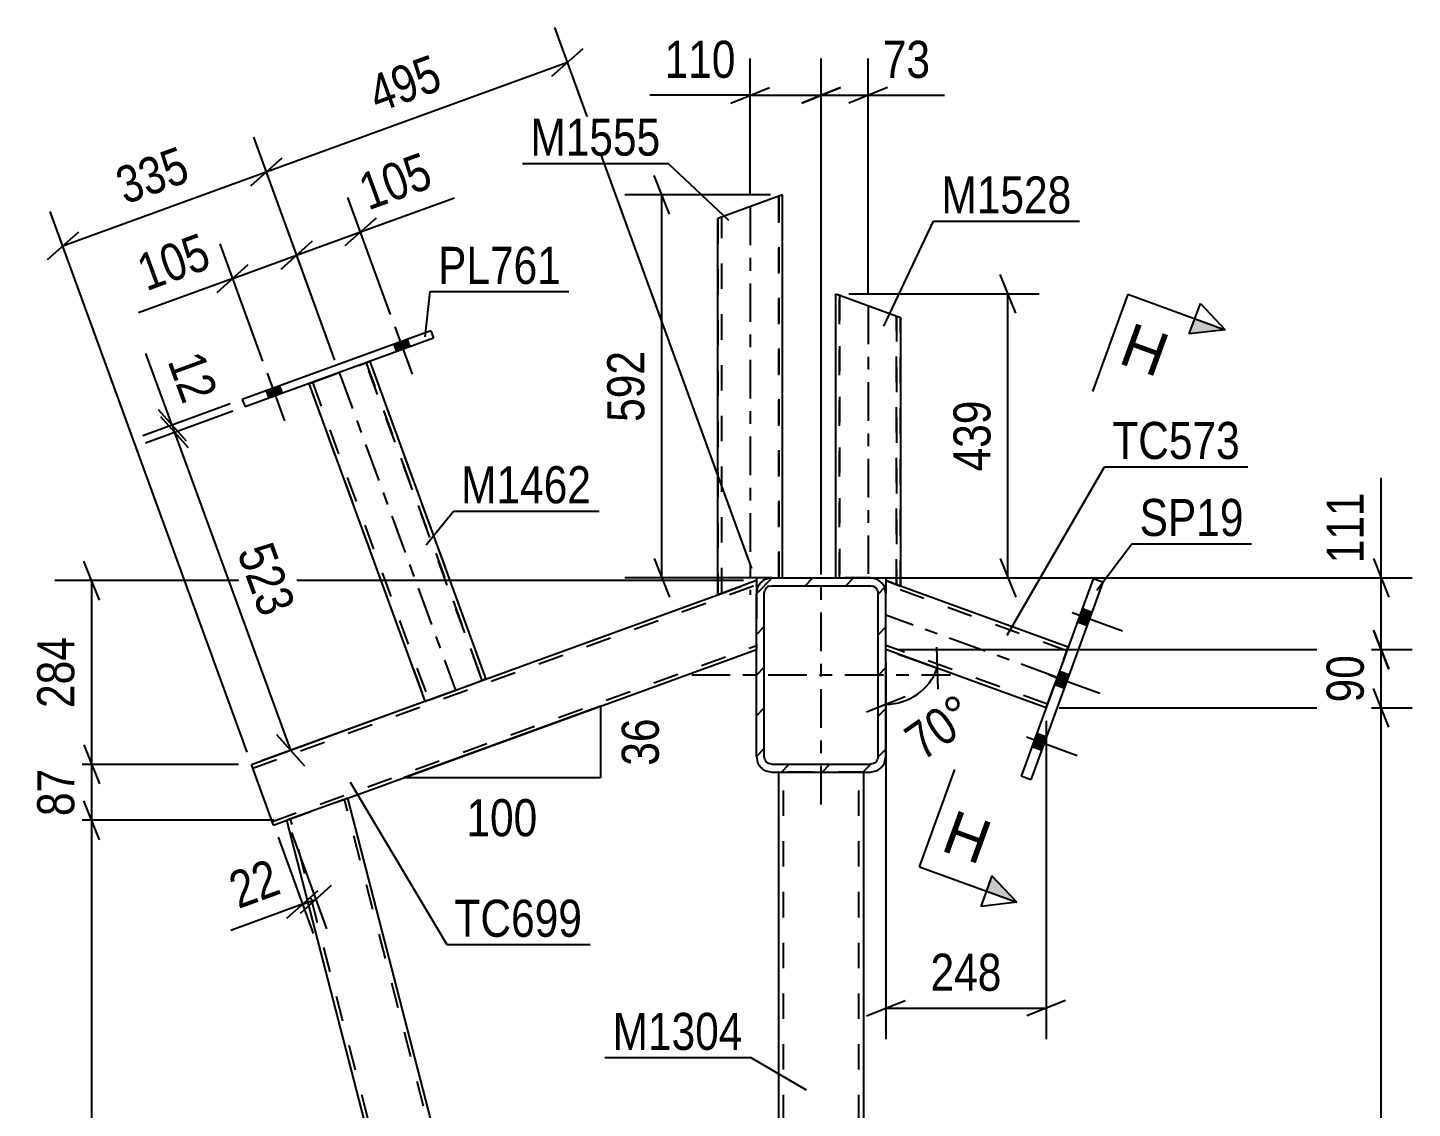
# Model space of a CAD drawing. Header units: millimetres. Extents: x 0 to 1189, y 0 to 841.
# Drawn here: x 182.1 to 289.1, y 225.3 to 308.8 of the extents above; entities that cross this region are included whole.
import ezdxf

# ---------------------------------------------------------------- set-up
doc = ezdxf.new("R2010")
doc.units = ezdxf.units.MM
doc.linetypes.add('DXK_LINE_DOT2', pattern=[3.9198, 1.9599, -1.9599])
doc.linetypes.add('DXK_LINE_DOT3', pattern=[5.9187, 2.979, -0.9799, 0.9799, -0.9799])
doc.styles.add('Arial', font='ARIAL.TTF', dxfattribs={"height": 0.2})
doc.styles.add('Arial Narrow', font='ARIALN.TTF', dxfattribs={"height": 0.2})

# ---------------------------------------------------------------- blocks, each defined once
blk = doc.blocks.new('Part-814407264-2420 - 2402')
at = {"color": 2, "linetype": 'Continuous'}
for p, q in [((244.55, 288.26), (244.55, 288.26)), ((244.55, 288.26), (244.6, 288.24)), ((244.55, 266.31), (244.55, 288.26)), ((244.6, 288.24), (244.92, 288.12)), ((244.92, 288.12), (249.55, 286.44)), ((249.55, 286.44), (249.55, 286.44)), ((249.55, 286.44), (249.55, 265.68)), ((247.22, 266.31), (248.42, 266.31)), ((248.42, 266.31), (248.42, 266.1)), ((248.42, 266.1), (249.55, 265.68)), ((249.55, 265.68), (249.55, 265.68))]:
    blk.add_line(p, q, dxfattribs=at)
at = {"color": 7, "linetype": 'DXK_LINE_DOT2'}
for p, q in [((244.55, 266.31), (244.55, 288.26)), ((244.55, 288.26), (244.55, 288.26)), ((244.92, 288.12), (244.73, 288.19)), ((244.85, 266.31), (244.85, 288.15)), ((244.85, 288.15), (244.85, 266.31)), ((244.85, 288.15), (244.85, 288.15)), ((244.85, 288.15), (244.87, 288.14)), ((245.15, 288.04), (245.15, 288.04)), ((245.15, 288.04), (245.15, 288.04)), ((245.15, 288.04), (245.15, 288.04)), ((249.25, 286.55), (249.25, 265.79)), ((249.25, 265.79), (249.25, 286.55)), ((249.25, 286.55), (249.25, 286.55)), ((249.55, 265.68), (249.55, 286.44)), ((247.22, 266.31), (244.55, 266.31)), ((244.85, 266.31), (244.85, 266.31)), ((249.25, 265.79), (249.25, 265.79)), ((249.51, 265.7), (249.55, 265.68))]:
    blk.add_line(p, q, dxfattribs=at)
at = {"color": 7, "linetype": 'DXK_LINE_DOT3'}
blk.add_line((247.05, 287.35), (247.05, 265.68), dxfattribs=at)
blk = doc.blocks.new('Bolt-814407264-2404 - 2402')
at = {"linetype": 'Continuous'}
for points in [[(211.44, 284.73), (210.41, 284.36), (210.62, 283.79), (211.65, 284.17)], [(201.58, 281.14), (200.54, 280.76), (200.75, 280.2), (201.78, 280.57)]]:
    blk.add_hatch(color=1, dxfattribs=at).paths.add_polyline_path(points)
at = {"color": 1, "linetype": 'Continuous'}
for p, q in [((210.5, 285.72), (211.83, 282.05)), ((211.44, 284.73), (211.65, 284.17)), ((210.41, 284.36), (210.62, 283.79)), ((200.63, 282.12), (201.97, 278.46)), ((200.54, 280.76), (200.75, 280.2)), ((201.58, 281.14), (201.78, 280.57))]:
    blk.add_line(p, q, dxfattribs=at)
blk = doc.blocks.new('Part-814407264-2426 - 2402')
at = {"color": 7, "linetype": 'DXK_LINE_DOT2'}
for p, q in [((204.02, 281.39), (208.38, 282.98)), ((204.15, 281.44), (208.18, 282.91)), ((204.2, 281.46), (208.2, 282.92)), ((204.21, 281.46), (208.24, 282.93)), ((208.24, 282.93), (208.18, 282.91)), ((208.2, 282.92), (208.38, 282.98)), ((208.24, 282.93), (208.26, 282.94)), ((208.27, 282.94), (208.24, 282.93)), ((208.27, 282.94), (208.26, 282.94)), ((217.23, 258.39), (208.26, 282.94)), ((208.27, 282.94), (217.23, 258.39)), ((208.38, 282.98), (208.5, 283.03)), ((208.5, 283.03), (208.38, 282.98)), ((208.5, 283.03), (208.55, 283.04)), ((208.55, 283.04), (208.5, 283.03)), ((208.55, 283.04), (208.55, 283.04)), ((208.55, 283.04), (208.55, 283.04)), ((208.55, 283.04), (217.52, 258.49)), ((203.89, 281.34), (203.85, 281.33)), ((203.85, 281.33), (203.89, 281.34)), ((203.85, 281.33), (203.85, 281.33)), ((203.85, 281.33), (212.82, 256.78)), ((203.85, 281.33), (203.85, 281.33)), ((204.02, 281.39), (203.89, 281.34)), ((203.89, 281.34), (204.02, 281.39)), ((204.02, 281.39), (204.2, 281.46)), ((204.13, 281.43), (204.15, 281.44)), ((204.13, 281.43), (204.15, 281.44)), ((204.13, 281.43), (204.13, 281.43)), ((204.13, 281.43), (213.1, 256.88)), ((204.13, 281.43), (213.1, 256.88)), ((204.15, 281.44), (204.21, 281.46)), ((213.12, 256.89), (217.15, 258.36)), ((213.17, 256.9), (217.35, 258.43)), ((213.18, 256.91), (217.21, 258.38)), ((217.15, 258.36), (217.17, 258.36)), ((217.17, 258.36), (217.21, 258.38)), ((217.21, 258.38), (217.23, 258.39)), ((217.21, 258.38), (217.23, 258.39)), ((217.23, 258.39), (217.23, 258.39)), ((217.35, 258.43), (217.47, 258.48)), ((217.47, 258.48), (217.52, 258.49)), ((212.82, 256.78), (212.86, 256.79)), ((212.82, 256.78), (212.82, 256.78)), ((212.82, 256.78), (212.82, 256.78)), ((212.82, 256.78), (212.82, 256.78)), ((212.86, 256.79), (212.98, 256.84)), ((212.98, 256.84), (213.17, 256.9)), ((213.1, 256.88), (213.12, 256.89)), ((213.1, 256.88), (213.12, 256.89)), ((213.1, 256.88), (213.1, 256.88)), ((213.12, 256.89), (213.17, 256.9)), ((213.17, 256.9), (213.18, 256.91))]:
    blk.add_line(p, q, dxfattribs=at)
at = {"color": 2, "linetype": 'Continuous'}
for p, q in [((208.55, 283.04), (217.52, 258.49)), ((203.85, 281.33), (212.82, 256.78)), ((213.17, 256.9), (217.17, 258.36)), ((217.35, 258.43), (217.17, 258.36)), ((217.47, 258.48), (217.35, 258.43)), ((217.52, 258.49), (217.47, 258.48)), ((217.52, 258.49), (217.52, 258.49)), ((212.82, 256.78), (212.86, 256.79)), ((212.98, 256.84), (212.86, 256.79)), ((213.17, 256.9), (212.98, 256.84))]:
    blk.add_line(p, q, dxfattribs=at)
at = {"color": 7, "linetype": 'DXK_LINE_DOT3'}
blk.add_line((206.2, 282.19), (215.17, 257.63), dxfattribs=at)
blk = doc.blocks.new('Part-814407264-2438 - 2402')
at = {"color": 2, "linetype": 'Continuous'}
for p, q in [((240.44, 295.9), (235.44, 294.08)), ((240.44, 295.9), (240.44, 295.9)), ((240.44, 266.31), (240.44, 295.9)), ((235.44, 294.08), (235.44, 294.08)), ((235.44, 265.01), (235.44, 294.08)), ((239.62, 266.31), (238.42, 266.31)), ((238.42, 266.31), (238.42, 266.1)), ((238.42, 266.1), (235.44, 265.01)), ((235.44, 265.01), (235.44, 265.01))]:
    blk.add_line(p, q, dxfattribs=at)
at = {"color": 7, "linetype": 'DXK_LINE_DOT2'}
for p, q in [((239.84, 295.68), (239.84, 295.68)), ((239.84, 295.68), (239.84, 295.68)), ((239.84, 295.68), (239.84, 295.68)), ((240.14, 266.31), (240.14, 295.79)), ((240.14, 295.79), (240.14, 266.31)), ((240.14, 295.79), (240.14, 295.79)), ((240.44, 295.9), (240.44, 295.9)), ((240.44, 266.31), (240.44, 295.9)), ((235.74, 294.19), (235.76, 294.2)), ((235.74, 265.12), (235.74, 294.19)), ((235.74, 265.12), (235.74, 294.19)), ((235.74, 294.19), (235.74, 294.19)), ((235.44, 294.08), (235.44, 265.01)), ((239.62, 266.31), (240.44, 266.31)), ((240.14, 266.31), (240.14, 266.31)), ((235.48, 265.03), (235.44, 265.01))]:
    blk.add_line(p, q, dxfattribs=at)
at = {"color": 7, "linetype": 'DXK_LINE_DOT3'}
blk.add_line((237.94, 294.99), (237.94, 265.01), dxfattribs=at)
blk = doc.blocks.new('Bolt-814407264-2451 - 2402')
at = {"linetype": 'Continuous'}
for points in [[(263.97, 262.64), (264.35, 263.67), (263.6, 263.95), (263.22, 262.91)], [(263.97, 262.64), (264.35, 263.67), (263.6, 263.95), (263.22, 262.91)], [(263.97, 262.64), (264.35, 263.67), (263.6, 263.95), (263.22, 262.91)], [(262.21, 257.8), (262.59, 258.84), (261.84, 259.11), (261.46, 258.08)], [(262.21, 257.8), (262.59, 258.84), (261.84, 259.11), (261.46, 258.08)], [(260.47, 253.01), (260.84, 254.04), (260.09, 254.32), (259.71, 253.28)], [(260.47, 253.01), (260.84, 254.04), (260.09, 254.32), (259.71, 253.28)], [(260.47, 253.01), (260.84, 254.04), (260.09, 254.32), (259.71, 253.28)]]:
    blk.add_hatch(color=1, dxfattribs=at).paths.add_polyline_path(points)
at = {"color": 1, "linetype": 'Continuous'}
for p, q in [((262.8, 263.65), (266.7, 262.23)), ((262.8, 263.65), (266.7, 262.23)), ((262.8, 263.65), (266.7, 262.23)), ((263.6, 263.95), (264.35, 263.67)), ((263.6, 263.95), (264.35, 263.67)), ((263.6, 263.95), (264.35, 263.67)), ((263.22, 262.91), (263.97, 262.64)), ((263.22, 262.91), (263.97, 262.64)), ((263.22, 262.91), (263.97, 262.64)), ((261.84, 259.11), (262.59, 258.84)), ((261.84, 259.11), (262.59, 258.84)), ((261.04, 258.81), (264.94, 257.4)), ((261.04, 258.81), (264.94, 257.4)), ((261.46, 258.08), (262.21, 257.8)), ((261.46, 258.08), (262.21, 257.8)), ((259.29, 254.02), (263.19, 252.6)), ((259.29, 254.02), (263.19, 252.6)), ((259.29, 254.02), (263.19, 252.6)), ((260.09, 254.32), (260.84, 254.04)), ((260.09, 254.32), (260.84, 254.04)), ((260.09, 254.32), (260.84, 254.04)), ((259.71, 253.28), (260.47, 253.01)), ((259.71, 253.28), (260.47, 253.01)), ((259.71, 253.28), (260.47, 253.01))]:
    blk.add_line(p, q, dxfattribs=at)
blk = doc.blocks.new('Bolt-814407264-2455 - 2402')
at = {"linetype": 'Continuous'}
for points in [[(211.44, 284.73), (210.41, 284.36), (210.62, 283.79), (211.65, 284.17)], [(201.58, 281.14), (200.54, 280.76), (200.75, 280.2), (201.78, 280.57)]]:
    blk.add_hatch(color=1, dxfattribs=at).paths.add_polyline_path(points)
at = {"color": 1, "linetype": 'Continuous'}
for p, q in [((210.5, 285.72), (211.83, 282.05)), ((211.44, 284.73), (211.65, 284.17)), ((210.41, 284.36), (210.62, 283.79)), ((200.63, 282.12), (201.97, 278.46)), ((200.54, 280.76), (200.75, 280.2)), ((201.58, 281.14), (201.78, 280.57))]:
    blk.add_line(p, q, dxfattribs=at)
blk = doc.blocks.new('Part-814407264-2480 - 2402')
at = {"color": 2, "linetype": 'Continuous'}
for p, q in [((206.87, 249.3), (202.15, 247.58)), ((240.12, 120.43), (206.87, 249.3)), ((238.46, 106.81), (202.15, 247.58)), ((240.12, 106.81), (240.12, 118.03)), ((238.46, 106.81), (239.62, 106.81))]:
    blk.add_line(p, q, dxfattribs=at)
at = {"color": 7, "linetype": 'DXK_LINE_DOT2'}
for p, q in [((240.12, 119.23), (206.59, 249.19)), ((202.46, 247.69), (202.44, 247.68)), ((202.44, 247.68), (202.46, 247.69)), ((238.77, 106.81), (202.44, 247.68)), ((202.5, 247.71), (202.46, 247.69)), ((202.46, 247.69), (202.5, 247.71)), ((240.12, 118.03), (240.12, 120.43)), ((238.46, 106.81), (238.51, 106.81)), ((239.62, 106.81), (240.12, 106.81))]:
    blk.add_line(p, q, dxfattribs=at)
blk = doc.blocks.new('Part-814407264-2486 - 2402')
at = {"color": 2, "linetype": 'Continuous'}
for p, q in [((240.12, 251.31), (240.12, 199.01)), ((246.72, 199.01), (246.72, 251.31)), ((240.12, 106.81), (240.12, 159.11)), ((246.72, 106.81), (246.72, 159.11))]:
    blk.add_line(p, q, dxfattribs=at)
at = {"color": 7, "linetype": 'DXK_LINE_DOT2'}
for p, q in [((246.72, 251.31), (240.12, 251.31)), ((240.18, 251.31), (240.12, 251.31)), ((240.52, 106.81), (240.52, 251.31)), ((246.32, 106.81), (246.32, 251.31)), ((240.12, 159.11), (240.12, 199.01)), ((246.72, 159.11), (246.72, 199.01)), ((246.72, 106.81), (240.12, 106.81))]:
    blk.add_line(p, q, dxfattribs=at)
blk = doc.blocks.new('Part-814407264-2508 - 2402')
at = {"color": 7, "linetype": 'DXK_LINE_DOT2'}
for p, q in [((199.52, 251.62), (238.42, 265.78)), ((235.44, 265.01), (238.42, 266.1)), ((238.42, 265.91), (238.42, 265.46)), ((238.42, 265.75), (238.42, 265.78)), ((238.42, 265.11), (238.42, 260.77)), ((201.03, 247.49), (238.42, 261.09)), ((212.82, 256.78), (215.95, 257.92)), ((199.53, 251.6), (199.52, 251.62)), ((202.15, 247.58), (206.87, 249.3))]:
    blk.add_line(p, q, dxfattribs=at)
at = {"color": 2, "linetype": 'Continuous'}
for p, q in [((238.42, 266.1), (238.42, 266.05)), ((238.42, 266.05), (238.42, 265.46)), ((238.42, 265.46), (238.42, 265.11)), ((215.95, 257.92), (235.44, 265.01)), ((206.87, 249.3), (238.42, 260.77)), ((199.42, 251.9), (212.82, 256.78)), ((201.13, 247.21), (199.42, 251.9)), ((201.13, 247.21), (202.15, 247.58))]:
    blk.add_line(p, q, dxfattribs=at)
blk = doc.blocks.new('Part-814407264-2513 - 2402')
at = {"color": 2, "linetype": 'Continuous'}
for p, q in [((248.42, 266.1), (248.42, 265.46)), ((248.42, 265.46), (248.42, 265.11)), ((262.51, 260.96), (249.55, 265.68)), ((260.8, 256.27), (248.42, 260.77))]:
    blk.add_line(p, q, dxfattribs=at)
at = {"color": 7, "linetype": 'DXK_LINE_DOT2'}
for p, q in [((249.55, 265.68), (248.42, 266.1)), ((262.41, 260.68), (248.42, 265.78)), ((248.42, 265.75), (248.42, 265.78)), ((248.42, 265.7), (248.42, 265.75)), ((248.42, 265.68), (248.42, 265.7)), ((248.42, 265.58), (248.42, 265.68)), ((248.42, 260.77), (248.42, 265.11)), ((260.9, 256.55), (248.42, 261.09)), ((260.8, 256.27), (262.51, 260.96))]:
    blk.add_line(p, q, dxfattribs=at)
at = {"color": 7, "linetype": 'DXK_LINE_DOT3'}
blk.add_line((261.66, 258.62), (248.42, 263.43), dxfattribs=at)
blk = doc.blocks.new('Part-814407264-2568 - 2402')
at = {"color": 2, "linetype": 'Continuous'}
for p, q in [((264.43, 266.25), (258.88, 250.98)), ((265.19, 265.98), (259.63, 250.71)), ((265.19, 265.98), (264.43, 266.25)), ((259.63, 250.71), (258.88, 250.98))]:
    blk.add_line(p, q, dxfattribs=at)
blk = doc.blocks.new('Part-814407264-2588 - 2402')
at = {"color": 2, "linetype": 'Continuous'}
for p, q in [((213.28, 285.4), (198.71, 280.09)), ((213.48, 284.84), (198.92, 279.53)), ((213.28, 285.4), (213.48, 284.84)), ((198.71, 280.09), (198.92, 279.53))]:
    blk.add_line(p, q, dxfattribs=at)
blk = doc.blocks.new('Part-814407264-2644 - 2402')
at = {"linetype": 'Continuous'}
h = blk.add_hatch(dxfattribs=at)
h.set_pattern_fill('', scale=0.7, style=0, pattern_type=0)
h.set_pattern_definition([(45, (238.4154, 252.5137), (-1.57154, 1.57154), [])])
h.paths.add_polyline_path([(238.42, 265.11), (238.42, 252.51), (238.51, 252.05), (238.77, 251.67), (239.16, 251.41), (239.62, 251.31), (247.22, 251.31), (247.67, 251.41), (248.06, 251.67), (248.32, 252.05), (248.42, 252.51), (248.42, 265.11), (248.32, 265.57), (248.06, 265.96), (247.67, 266.22), (247.22, 266.31), (239.62, 266.31), (239.16, 266.22), (238.77, 265.96), (238.51, 265.57)])
h.paths.add_polyline_path([(239.19, 265.54), (239.39, 265.67), (239.62, 265.71), (247.22, 265.71), (247.45, 265.67), (247.64, 265.54), (247.77, 265.34), (247.82, 265.11), (247.82, 252.51), (247.77, 252.28), (247.64, 252.09), (247.45, 251.96), (247.22, 251.91), (239.62, 251.91), (239.39, 251.96), (239.19, 252.09), (239.06, 252.28), (239.02, 252.51), (239.02, 265.11), (239.06, 265.34)])
at = {"color": 7, "linetype": 'DXK_LINE_DOT3'}
for p, q in [((243.42, 248.81), (243.42, 268.81)), ((233.42, 258.81), (253.42, 258.81))]:
    blk.add_line(p, q, dxfattribs=at)
at = {"color": 2, "linetype": 'Continuous'}
for p, q in [((239.62, 266.31), (239.16, 266.22)), ((239.62, 266.31), (247.22, 266.31)), ((247.67, 266.22), (247.22, 266.31)), ((238.51, 265.57), (238.42, 265.11)), ((239.02, 265.11), (239.06, 265.34)), ((239.39, 265.67), (239.62, 265.71)), ((239.62, 265.71), (247.22, 265.71)), ((247.22, 265.71), (247.45, 265.67)), ((247.77, 265.34), (247.82, 265.11)), ((248.42, 265.11), (248.32, 265.57)), ((238.42, 252.51), (238.42, 265.11)), ((239.02, 252.51), (239.02, 265.11)), ((247.82, 252.51), (247.82, 265.11)), ((248.42, 252.51), (248.42, 265.11)), ((238.42, 252.51), (238.51, 252.05)), ((239.06, 252.28), (239.02, 252.51)), ((247.82, 252.51), (247.77, 252.28)), ((248.32, 252.05), (248.42, 252.51)), ((239.16, 251.41), (239.62, 251.31)), ((239.62, 251.91), (239.39, 251.96)), ((239.62, 251.91), (247.22, 251.91)), ((247.45, 251.96), (247.22, 251.91)), ((247.22, 251.31), (247.67, 251.41)), ((239.62, 251.31), (247.22, 251.31))]:
    blk.add_line(p, q, dxfattribs=at)
for centre, radius, start, end in [((239.62, 265.11), 1.2, 112.5, 157.5), ((239.62, 265.11), 0.6, 112.5, 157.5), ((247.22, 265.11), 0.6, 22.5, 67.5), ((247.22, 265.11), 1.2, 22.5, 67.5), ((239.62, 252.51), 1.2, 202.5, 247.5), ((239.62, 252.51), 0.6, 202.5, 247.5), ((247.22, 252.51), 0.6, 292.5, 337.5), ((247.22, 252.51), 1.2, 292.5, 337.5)]:
    blk.add_arc(centre, radius, start, end, dxfattribs=at)
blk = doc.blocks.new('StraightDimension-814407264-15457 - 2402')
at = {"color": 7, "linetype": 'Continuous'}
for p, q in [((187.68, 264.6), (186.48, 267.6)), ((237.42, 266.1), (184.23, 266.1)), ((187.08, 251.9), (187.08, 266.1)), ((186.48, 253.4), (187.68, 250.4)), ((198.42, 251.9), (184.23, 251.9))]:
    blk.add_line(p, q, dxfattribs=at)
at = {"color": 0}
blk.add_wipeout([(186.33, 262.34), (182.13, 262.34), (182.13, 255.66), (186.33, 255.66)], dxfattribs=at)
at = {"color": 3, "style": 'Arial Narrow'}
blk.add_text('284', height=2.863, rotation=90.0002, dxfattribs=at).set_placement((185.73, 256.26))
blk = doc.blocks.new('StraightDimension-814407264-15365 - 2402')
at = {"color": 7, "linetype": 'Continuous'}
for p, q in [((287.28, 254.77), (286.08, 257.77)), ((261.8, 256.27), (289.08, 256.27)), ((286.68, 99.52), (286.68, 256.27)), ((286.08, 101.02), (287.28, 98.02)), ((249.42, 99.52), (289.08, 99.52))]:
    blk.add_line(p, q, dxfattribs=at)
at = {"color": 0}
blk.add_wipeout([(285.93, 182.15), (281.73, 182.15), (281.73, 173.64), (285.93, 173.64)], dxfattribs=at)
at = {"color": 3, "style": 'Arial Narrow'}
blk.add_text('3135', height=2.863, rotation=90.0002, dxfattribs=at).set_placement((285.33, 174.24))
blk = doc.blocks.new('StraightDimension-814407264-15363 - 2402')
at = {"color": 7, "linetype": 'Continuous'}
for p, q in [((286.68, 266.31), (286.68, 274.05)), ((286.68, 266.31), (286.68, 274.05)), ((286.08, 267.81), (287.28, 264.81)), ((248.22, 266.31), (289.08, 266.31)), ((286.68, 260.77), (286.68, 266.31)), ((287.28, 259.27), (286.08, 262.27)), ((249.42, 260.77), (289.08, 260.77))]:
    blk.add_line(p, q, dxfattribs=at)
at = {"color": 0}
blk.add_wipeout([(285.93, 273.52), (281.73, 273.52), (281.73, 266.84), (285.93, 266.84)], dxfattribs=at)
at = {"color": 3, "style": 'Arial Narrow'}
blk.add_text('111', height=2.863, rotation=90.0002, dxfattribs=at).set_placement((285.33, 267.44))
blk = doc.blocks.new('StraightDimension-814407264-15436 - 2402')
at = {"color": 7, "linetype": 'Continuous'}
for p, q in [((197.77, 279.75), (191.02, 277.29)), ((197.98, 279.19), (191.23, 276.73)), ((192.2, 279.32), (194.36, 276.91)), ((194.56, 276.35), (192.41, 278.75)), ((193.28, 278.11), (193.48, 277.55))]:
    blk.add_line(p, q, dxfattribs=at)
at = {"color": 0}
blk.add_wipeout([(193.8, 278.86), (197.75, 280.3), (196.09, 284.86), (192.14, 283.43)], dxfattribs=at)
at = {"color": 7, "linetype": 'Continuous'}
blk.add_line((193.28, 278.11), (191.26, 283.66), dxfattribs=at)
blk.add_line((193.28, 278.11), (191.26, 283.66), dxfattribs=at)
at = {"color": 3, "style": 'Arial Narrow'}
blk.add_text('12', height=2.863, rotation=-69.9811, dxfattribs=at).set_placement((192.91, 283.07))
blk = doc.blocks.new('StraightDimension-814407264-15526 - 2402')
at = {"color": 7, "linetype": 'Continuous'}
for p, q in [((258.45, 286.76), (257.25, 289.76)), ((245.55, 288.26), (260.25, 288.26)), ((257.85, 266.31), (257.85, 288.26)), ((257.25, 267.81), (258.45, 264.81)), ((247.94, 266.31), (260.25, 266.31))]:
    blk.add_line(p, q, dxfattribs=at)
at = {"color": 0}
blk.add_wipeout([(257.1, 280.63), (252.9, 280.63), (252.9, 273.94), (257.1, 273.94)], dxfattribs=at)
at = {"color": 3, "style": 'Arial Narrow'}
blk.add_text('439', height=2.863, rotation=90.0002, dxfattribs=at).set_placement((256.5, 274.54))
blk = doc.blocks.new('StraightDimension-814407264-15435 - 2402')
at = {"color": 7, "linetype": 'Continuous'}
for p, q in [((197.98, 279.19), (191.23, 276.73)), ((194.56, 276.35), (192.41, 278.75)), ((193.48, 277.55), (202.43, 252.99)), ((211.88, 256.43), (200.18, 252.17)), ((201.35, 254.2), (203.51, 251.79))]:
    blk.add_line(p, q, dxfattribs=at)
at = {"color": 0}
blk.add_wipeout([(199.81, 262.39), (203.75, 263.83), (201.46, 270.11), (197.52, 268.67)], dxfattribs=at)
at = {"color": 3, "style": 'Arial Narrow'}
blk.add_text('523', height=2.863, rotation=-69.9811, dxfattribs=at).set_placement((198.29, 268.31))
blk = doc.blocks.new('StraightDimension-814407264-15459 - 2402')
at = {"color": 7, "linetype": 'Continuous'}
for p, q in [((187.68, 246.08), (186.48, 249.08)), ((201.15, 247.58), (184.23, 247.58)), ((187.08, 106.81), (187.08, 247.58)), ((186.48, 108.31), (187.68, 105.31)), ((239.52, 106.81), (184.23, 106.81))]:
    blk.add_line(p, q, dxfattribs=at)
at = {"color": 0}
blk.add_wipeout([(186.33, 181.45), (182.13, 181.45), (182.13, 172.94), (186.33, 172.94)], dxfattribs=at)
at = {"color": 3, "style": 'Arial Narrow'}
blk.add_text('2815', height=2.863, rotation=90.0002, dxfattribs=at).set_placement((185.73, 173.54))
blk = doc.blocks.new('StraightDimension-814407264-15364 - 2402')
at = {"color": 7, "linetype": 'Continuous'}
for p, q in [((286.08, 262.27), (287.28, 259.27)), ((249.42, 260.77), (289.08, 260.77)), ((286.68, 256.27), (286.68, 260.77)), ((287.28, 254.77), (286.08, 257.77)), ((261.8, 256.27), (289.08, 256.27))]:
    blk.add_line(p, q, dxfattribs=at)
at = {"color": 0}
blk.add_wipeout([(285.93, 260.95), (281.73, 260.95), (281.73, 256.09), (285.93, 256.09)], dxfattribs=at)
at = {"color": 3, "style": 'Arial Narrow'}
blk.add_text('90', height=2.863, rotation=90.0002, dxfattribs=at).set_placement((285.33, 256.69))
blk = doc.blocks.new('StraightDimension-814407264-15458 - 2402')
at = {"color": 7, "linetype": 'Continuous'}
for p, q in [((186.48, 253.4), (187.68, 250.4)), ((198.42, 251.9), (184.23, 251.9)), ((187.08, 247.58), (187.08, 251.9)), ((187.68, 246.08), (186.48, 249.08)), ((201.15, 247.58), (184.23, 247.58))]:
    blk.add_line(p, q, dxfattribs=at)
at = {"color": 0}
blk.add_wipeout([(186.33, 252.17), (182.13, 252.17), (182.13, 247.31), (186.33, 247.31)], dxfattribs=at)
at = {"color": 3, "style": 'Arial Narrow'}
blk.add_text('87', height=2.863, rotation=90.0002, dxfattribs=at).set_placement((185.73, 247.91))
blk = doc.blocks.new('StraightDimension-814407264-15486 - 2402')
at = {"color": 7, "linetype": 'Continuous'}
for p, q in [((201.47, 246.27), (204.18, 238.83)), ((202.5, 246.64), (205.2, 239.2)), ((202.15, 240.01), (204.56, 242.16)), ((205.58, 242.54), (203.18, 240.38)), ((203.36, 241.09), (204.38, 241.46))]:
    blk.add_line(p, q, dxfattribs=at)
at = {"color": 0}
blk.add_wipeout([(202.61, 241.61), (201.17, 245.56), (196.61, 243.9), (198.04, 239.95)], dxfattribs=at)
at = {"color": 7, "linetype": 'Continuous'}
blk.add_line((203.36, 241.09), (197.81, 239.07), dxfattribs=at)
blk.add_line((203.36, 241.09), (197.81, 239.07), dxfattribs=at)
at = {"color": 3, "style": 'Arial Narrow'}
blk.add_text('22', height=2.863, rotation=19.9962, dxfattribs=at).set_placement((198.4, 240.72))
blk = doc.blocks.new('AngleDimension-814407264-15490 - 2402')
at = {"color": 7, "linetype": 'Continuous'}
for p, q in [((226.38, 256.39), (211.15, 250.85)), ((226.38, 256.39), (226.38, 250.85)), ((223.91, 255.5), (211.15, 250.85)), ((226.38, 250.85), (211.15, 250.85))]:
    blk.add_line(p, q, dxfattribs=at)
at = {"color": 0}
for points in [[(231.48, 256.05), (227.28, 256.05), (227.28, 251.2), (231.48, 251.2)], [(222.11, 245.75), (222.11, 249.95), (215.42, 249.95), (215.42, 245.75)]]:
    blk.add_wipeout(points, dxfattribs=at)
at = {"color": 3, "style": 'Arial Narrow'}
blk.add_text('36', height=2.863, rotation=90.0002, dxfattribs=at).set_placement((230.88, 251.8))
blk.add_text('100', height=2.863, dxfattribs=at).set_placement((216.02, 246.35))
blk = doc.blocks.new('StraightDimension-814407264-15495 - 2402')
at = {"color": 7, "linetype": 'Continuous'}
for p, q in [((231.71, 294.41), (230.51, 297.41)), ((239.51, 295.91), (228.26, 295.91)), ((231.11, 266.31), (231.11, 295.91)), ((230.51, 267.81), (231.71, 264.81)), ((239.51, 266.31), (228.26, 266.31))]:
    blk.add_line(p, q, dxfattribs=at)
at = {"color": 0}
blk.add_wipeout([(230.36, 284.46), (226.16, 284.46), (226.16, 277.77), (230.36, 277.77)], dxfattribs=at)
at = {"color": 3, "style": 'Arial Narrow'}
blk.add_text('592', height=2.863, rotation=90.0002, dxfattribs=at).set_placement((229.76, 278.37))
blk = doc.blocks.new('StraightDimension-814407264-15510 - 2402')
at = {"color": 7, "linetype": 'Continuous'}
for p, q in [((243.42, 267.31), (243.42, 306.45)), ((247.05, 288.35), (247.05, 306.45)), ((241.92, 303), (244.92, 304.2)), ((248.55, 304.2), (245.55, 303)), ((243.42, 303.6), (247.05, 303.6)), ((247.05, 303.6), (252.96, 303.6)), ((247.05, 303.6), (252.96, 303.6))]:
    blk.add_line(p, q, dxfattribs=at)
at = {"color": 0}
blk.add_wipeout([(252.43, 304.35), (252.43, 308.55), (247.58, 308.55), (247.58, 304.35)], dxfattribs=at)
at = {"color": 3, "style": 'Arial Narrow'}
blk.add_text('73', height=2.863, dxfattribs=at).set_placement((248.18, 304.95))
blk = doc.blocks.new('StraightDimension-814407264-15511 - 2402')
at = {"color": 7, "linetype": 'Continuous'}
for p, q in [((237.94, 295.99), (237.94, 306.45)), ((243.42, 267.31), (243.42, 306.45)), ((236.44, 303), (239.44, 304.2)), ((244.92, 304.2), (241.92, 303)), ((237.94, 303.6), (230.2, 303.6)), ((237.94, 303.6), (230.2, 303.6)), ((237.94, 303.6), (243.42, 303.6))]:
    blk.add_line(p, q, dxfattribs=at)
at = {"color": 0}
blk.add_wipeout([(237.41, 304.35), (237.41, 308.55), (230.73, 308.55), (230.73, 304.35)], dxfattribs=at)
at = {"color": 3, "style": 'Arial Narrow'}
blk.add_text('110', height=2.863, dxfattribs=at).set_placement((231.33, 304.95))
blk = doc.blocks.new('StraightDimension-814407264-15540 - 2402')
at = {"color": 7, "linetype": 'Continuous'}
for p, q in [((248.42, 259.77), (248.42, 230.66)), ((260.8, 255.27), (260.8, 230.66)), ((246.92, 232.46), (249.92, 233.66)), ((262.3, 233.66), (259.3, 232.46)), ((248.42, 233.06), (260.8, 233.06))]:
    blk.add_line(p, q, dxfattribs=at)
at = {"color": 0}
blk.add_wipeout([(257.95, 233.81), (257.95, 238.01), (251.27, 238.01), (251.27, 233.81)], dxfattribs=at)
at = {"color": 3, "style": 'Arial Narrow'}
blk.add_text('248', height=2.863, dxfattribs=at).set_placement((251.87, 234.41))
blk = doc.blocks.new('AngleDimension-814407264-15562 - 2402')
at = {"color": 7, "linetype": 'Continuous'}
for p, q in [((252.38, 259.33), (248.42, 260.77)), ((248.42, 256.55), (248.42, 260.77)), ((249.36, 260.43), (252.38, 259.33)), ((252.33, 260.95), (252.43, 257.72)), ((246.92, 255.95), (249.92, 257.15))]:
    blk.add_line(p, q, dxfattribs=at)
blk.add_arc((248.42, 260.77), 4.22, 270, 340, dxfattribs=at)
at = {"color": 0}
blk.add_wipeout([(256.41, 254.99), (254, 258.43), (248.71, 254.73), (251.12, 251.29)], dxfattribs=at)
at = {"color": 3, "style": 'Arial Narrow'}
blk.add_text('70°', height=2.863, rotation=35.002, dxfattribs=at).set_placement((251.26, 252.12))
blk = doc.blocks.new('StraightDimension-814407264-15573 - 2402')
at = {"color": 7, "linetype": 'Continuous'}
for p, q in [((238.07, 267.04), (222.86, 308.83)), ((222.63, 305.07), (225.04, 307.23)), ((200.56, 297.68), (223.84, 306.15)), ((205.86, 283.13), (199.59, 300.36)), ((201.77, 298.75), (199.36, 296.6))]:
    blk.add_line(p, q, dxfattribs=at)
at = {"color": 0}
blk.add_wipeout([(215.08, 303.76), (213.65, 307.71), (207.37, 305.42), (208.8, 301.47)], dxfattribs=at)
at = {"color": 3, "style": 'Arial Narrow'}
blk.add_text('495', height=2.863, rotation=19.9962, dxfattribs=at).set_placement((209.16, 302.24))
blk = doc.blocks.new('StraightDimension-814407264-15574 - 2402')
at = {"color": 7, "linetype": 'Continuous'}
for p, q in [((205.86, 283.13), (199.59, 300.36)), ((199.36, 296.6), (201.77, 298.75)), ((184.84, 291.96), (200.56, 297.68)), ((199.08, 252.84), (183.87, 294.63)), ((186.05, 293.03), (183.64, 290.88))]:
    blk.add_line(p, q, dxfattribs=at)
at = {"color": 0}
blk.add_wipeout([(195.59, 296.66), (194.15, 300.61), (187.87, 298.33), (189.3, 294.38)], dxfattribs=at)
at = {"color": 3, "style": 'Arial Narrow'}
blk.add_text('335', height=2.863, rotation=19.9962, dxfattribs=at).set_placement((189.66, 295.15))
blk = doc.blocks.new('StraightDimension-814407264-15591 - 2402')
at = {"color": 7, "linetype": 'Continuous'}
for p, q in [((210.16, 286.66), (206.86, 295.71)), ((205.65, 283.69), (201.93, 293.92)), ((209.04, 294.11), (206.63, 291.96)), ((201.7, 290.16), (204.1, 292.32)), ((202.9, 291.24), (207.83, 293.04))]:
    blk.add_line(p, q, dxfattribs=at)
at = {"color": 0}
blk.add_wipeout([(214.35, 296.21), (212.91, 300.15), (206.63, 297.87), (208.07, 293.92)], dxfattribs=at)
at = {"color": 7, "linetype": 'Continuous'}
blk.add_line((207.83, 293.04), (215.1, 295.68), dxfattribs=at)
blk.add_line((207.83, 293.04), (215.1, 295.68), dxfattribs=at)
at = {"color": 3, "style": 'Arial Narrow'}
blk.add_text('105', height=2.863, rotation=20.0191, dxfattribs=at).set_placement((208.43, 294.69))
blk = doc.blocks.new('StraightDimension-814407264-15592 - 2402')
at = {"color": 7, "linetype": 'Continuous'}
for p, q in [((205.65, 283.69), (201.93, 293.92)), ((200.29, 283.06), (196.99, 292.12)), ((204.1, 292.32), (201.7, 290.16)), ((197.97, 289.44), (202.9, 291.24)), ((196.76, 288.36), (199.17, 290.52))]:
    blk.add_line(p, q, dxfattribs=at)
at = {"color": 0}
blk.add_wipeout([(197.22, 289.97), (195.78, 293.91), (189.5, 291.62), (190.94, 287.68)], dxfattribs=at)
at = {"color": 7, "linetype": 'Continuous'}
blk.add_line((197.97, 289.44), (190.7, 286.79), dxfattribs=at)
blk.add_line((197.97, 289.44), (190.7, 286.79), dxfattribs=at)
at = {"color": 3, "style": 'Arial Narrow'}
blk.add_text('105', height=2.863, rotation=20.0191, dxfattribs=at).set_placement((191.3, 288.45))
blk = doc.blocks.new('Mark-814407264-15278 - 2402')
at = {"color": 30, "linetype": 'Continuous'}
for p, q in [((257.78, 261.88), (265.31, 274.9)), ((265.31, 274.9), (276.38, 274.9))]:
    blk.add_line(p, q, dxfattribs=at)
at = {"color": 0}
blk.add_wipeout([(275.78, 275.5), (275.78, 278.5), (265.91, 278.5), (265.91, 275.5)], dxfattribs=at)
blk.add_wipeout([(275.78, 275.5), (275.78, 278.5), (265.91, 278.5), (265.91, 275.5)], dxfattribs=at)
at = {"color": 3, "style": 'Arial Narrow'}
blk.add_text('TC573', height=2.863, dxfattribs=at).set_placement((265.91, 275.5))
blk = doc.blocks.new('Mark-814407264-15258 - 2402')
at = {"color": 30, "linetype": 'Continuous'}
for p, q in [((207.05, 250.53), (214.5, 237.98)), ((214.5, 237.98), (225.57, 237.98))]:
    blk.add_line(p, q, dxfattribs=at)
at = {"color": 0}
blk.add_wipeout([(224.97, 238.58), (224.97, 241.58), (215.1, 241.58), (215.1, 238.58)], dxfattribs=at)
blk.add_wipeout([(224.97, 238.58), (224.97, 241.58), (215.1, 241.58), (215.1, 238.58)], dxfattribs=at)
at = {"color": 3, "style": 'Arial Narrow'}
blk.add_text('TC699', height=2.863, dxfattribs=at).set_placement((215.1, 238.58))
blk = doc.blocks.new('Mark-814407264-2482 - 2402')
at = {"color": 30, "linetype": 'Continuous'}
for p in [(226.71, 229.24), (242.29, 226.74)]:
    blk.add_line(p, (237.96, 229.24), dxfattribs=at)
at = {"color": 0}
blk.add_wipeout([(237.36, 229.84), (237.36, 232.84), (227.31, 232.84), (227.31, 229.84)], dxfattribs=at)
blk.add_wipeout([(237.36, 229.84), (237.36, 232.84), (227.31, 232.84), (227.31, 229.84)], dxfattribs=at)
at = {"color": 3, "style": 'Arial Narrow'}
blk.add_text('M1304', height=2.863, dxfattribs=at).set_placement((227.31, 229.84))
blk = doc.blocks.new('Mark-814407264-15270 - 2402')
at = {"color": 30, "linetype": 'Continuous'}
for p in [(220.36, 298.34), (236.28, 293.93)]:
    blk.add_line(p, (231.61, 298.34), dxfattribs=at)
at = {"color": 0}
blk.add_wipeout([(231.01, 298.94), (231.01, 301.94), (220.96, 301.94), (220.96, 298.94)], dxfattribs=at)
blk.add_wipeout([(231.01, 298.94), (231.01, 301.94), (220.96, 301.94), (220.96, 298.94)], dxfattribs=at)
at = {"color": 3, "style": 'Arial Narrow'}
blk.add_text('M1555', height=2.863, dxfattribs=at).set_placement((220.96, 298.94))
blk = doc.blocks.new('Mark-814407264-15267 - 2402')
at = {"color": 30, "linetype": 'Continuous'}
for p, q in [((248.26, 285.77), (252.11, 293.87)), ((252.11, 293.87), (263.37, 293.87))]:
    blk.add_line(p, q, dxfattribs=at)
at = {"color": 0}
blk.add_wipeout([(262.77, 294.47), (262.77, 297.47), (252.71, 297.47), (252.71, 294.47)], dxfattribs=at)
blk.add_wipeout([(262.77, 294.47), (262.77, 297.47), (252.71, 297.47), (252.71, 294.47)], dxfattribs=at)
at = {"color": 3, "style": 'Arial Narrow'}
blk.add_text('M1528', height=2.863, dxfattribs=at).set_placement((252.71, 294.47))
blk = doc.blocks.new('Mark-814407264-15255 - 2402')
at = {"color": 30, "linetype": 'Continuous'}
for p, q in [((212.9, 268.87), (215.01, 271.48)), ((215.01, 271.48), (226.27, 271.48))]:
    blk.add_line(p, q, dxfattribs=at)
at = {"color": 0}
blk.add_wipeout([(225.67, 272.08), (225.67, 275.08), (215.61, 275.08), (215.61, 272.08)], dxfattribs=at)
blk.add_wipeout([(225.67, 272.08), (225.67, 275.08), (215.61, 275.08), (215.61, 272.08)], dxfattribs=at)
at = {"color": 3, "style": 'Arial Narrow'}
blk.add_text('M1462', height=2.863, dxfattribs=at).set_placement((215.61, 272.08))
blk = doc.blocks.new('Mark-814407264-15284 - 2402')
at = {"color": 30, "linetype": 'Continuous'}
for p, q in [((264.72, 265.37), (267.42, 268.95)), ((267.42, 268.95), (276.65, 268.95))]:
    blk.add_line(p, q, dxfattribs=at)
at = {"color": 0}
blk.add_wipeout([(276.05, 269.55), (276.05, 272.55), (268.02, 272.55), (268.02, 269.55)], dxfattribs=at)
blk.add_wipeout([(276.05, 269.55), (276.05, 272.55), (268.02, 272.55), (268.02, 269.55)], dxfattribs=at)
at = {"color": 3, "style": 'Arial Narrow'}
blk.add_text('SP19', height=2.863, dxfattribs=at).set_placement((268.02, 269.55))
blk = doc.blocks.new('Mark-814407264-15408 - 2402')
at = {"color": 30, "linetype": 'Continuous'}
for p, q in [((212.84, 284.93), (213.23, 288.43)), ((213.23, 288.43), (223.93, 288.43))]:
    blk.add_line(p, q, dxfattribs=at)
at = {"color": 0}
blk.add_wipeout([(223.33, 289.03), (223.33, 292.03), (213.83, 292.03), (213.83, 289.03)], dxfattribs=at)
blk.add_wipeout([(223.33, 289.03), (223.33, 292.03), (213.83, 292.03), (213.83, 289.03)], dxfattribs=at)
at = {"color": 3, "style": 'Arial Narrow'}
blk.add_text('PL761', height=2.863, dxfattribs=at).set_placement((213.83, 289.03))
blk = doc.blocks.new('SectionMark-814407264-25150 - 2402')
at = {"linetype": 'Continuous'}
for points in [[(271.85, 285.17), (272.28, 286.35), (274.63, 285.49)], [(256.18, 242.11), (256.61, 243.28), (258.53, 241.25)]]:
    blk.add_hatch(color=6, dxfattribs=at).paths.add_polyline_path(points)
at = {"color": 6, "linetype": 'Continuous'}
for p, q in [((271.85, 285.17), (272.71, 287.52)), ((272.71, 287.52), (274.63, 285.49)), ((274.63, 285.49), (271.85, 285.17)), ((256.61, 243.28), (255.75, 240.93)), ((258.53, 241.25), (256.61, 243.28)), ((258.53, 241.25), (255.75, 240.93))]:
    blk.add_line(p, q, dxfattribs=at)
at = {"color": 0, "linetype": 'Continuous'}
for points in [[(269.42, 281.8), (270.62, 285.09), (267.45, 286.24), (266.26, 282.95)], [(255.72, 244.14), (256.91, 247.42), (253.75, 248.58), (252.55, 245.29)]]:
    blk.add_wipeout(points, dxfattribs=at)
at = {"color": 6, "linetype": 'Continuous'}
for p, q in [((267.11, 288.23), (264.38, 280.71)), ((267.11, 288.23), (274.63, 285.49)), ((251.01, 243.99), (253.75, 251.5)), ((251.01, 243.99), (258.53, 241.25))]:
    blk.add_line(p, q, dxfattribs=at)
at = {"color": 3, "linetype": 'Continuous', "style": 'Arial'}
for p in [(266.26, 282.95), (252.55, 245.29)]:
    blk.add_text('H', height=3.34, rotation=-20.002, dxfattribs=at).set_placement(p)

msp = doc.modelspace()

# ---------------------------------------------------------------- block references
for name in ['Part-814407264-2438 - 2402', 'Part-814407264-2420 - 2402', 'Bolt-814407264-2404 - 2402', 'Bolt-814407264-2455 - 2402', 'StraightDimension-814407264-15436 - 2402', 'Part-814407264-2588 - 2402', 'Part-814407264-2426 - 2402', 'Part-814407264-2644 - 2402', 'Part-814407264-2508 - 2402', 'Part-814407264-2513 - 2402', 'Part-814407264-2568 - 2402', 'Bolt-814407264-2451 - 2402', 'Part-814407264-2486 - 2402', 'Part-814407264-2480 - 2402']:
    msp.add_blockref(name, (0, 0))

# ---------------------------------------------------------------- next in the draw order: block references
for name in ['StraightDimension-814407264-15363 - 2402', 'StraightDimension-814407264-15457 - 2402', 'StraightDimension-814407264-15365 - 2402', 'StraightDimension-814407264-15459 - 2402']:
    msp.add_blockref(name, (0, 0))

# ---------------------------------------------------------------- next in the draw order: block references
for name in ['StraightDimension-814407264-15495 - 2402', 'StraightDimension-814407264-15526 - 2402', 'StraightDimension-814407264-15435 - 2402', 'StraightDimension-814407264-15364 - 2402', 'Mark-814407264-2482 - 2402']:
    msp.add_blockref(name, (0, 0))

# ---------------------------------------------------------------- next in the draw order: block references
for name in ['StraightDimension-814407264-15510 - 2402', 'Mark-814407264-15278 - 2402', 'StraightDimension-814407264-15540 - 2402', 'AngleDimension-814407264-15490 - 2402', 'StraightDimension-814407264-15458 - 2402']:
    msp.add_blockref(name, (0, 0))

# ---------------------------------------------------------------- next in the draw order: block references
for name in ['StraightDimension-814407264-15511 - 2402', 'Mark-814407264-15267 - 2402', 'Mark-814407264-15284 - 2402', 'AngleDimension-814407264-15562 - 2402', 'Mark-814407264-15258 - 2402', 'StraightDimension-814407264-15486 - 2402']:
    msp.add_blockref(name, (0, 0))

# ---------------------------------------------------------------- next in the draw order: block references
for name in ['StraightDimension-814407264-15573 - 2402', 'SectionMark-814407264-25150 - 2402']:
    msp.add_blockref(name, (0, 0))

# ---------------------------------------------------------------- next in the draw order: block references
for name in ['Mark-814407264-15270 - 2402', 'StraightDimension-814407264-15574 - 2402', 'Mark-814407264-15255 - 2402']:
    msp.add_blockref(name, (0, 0))

# ---------------------------------------------------------------- next in the draw order: block references
msp.add_blockref('StraightDimension-814407264-15591 - 2402', (0, 0))

# ---------------------------------------------------------------- next in the draw order: block references
for name in ['StraightDimension-814407264-15592 - 2402', 'Mark-814407264-15408 - 2402']:
    msp.add_blockref(name, (0, 0))

doc.saveas('drawing.dxf')
